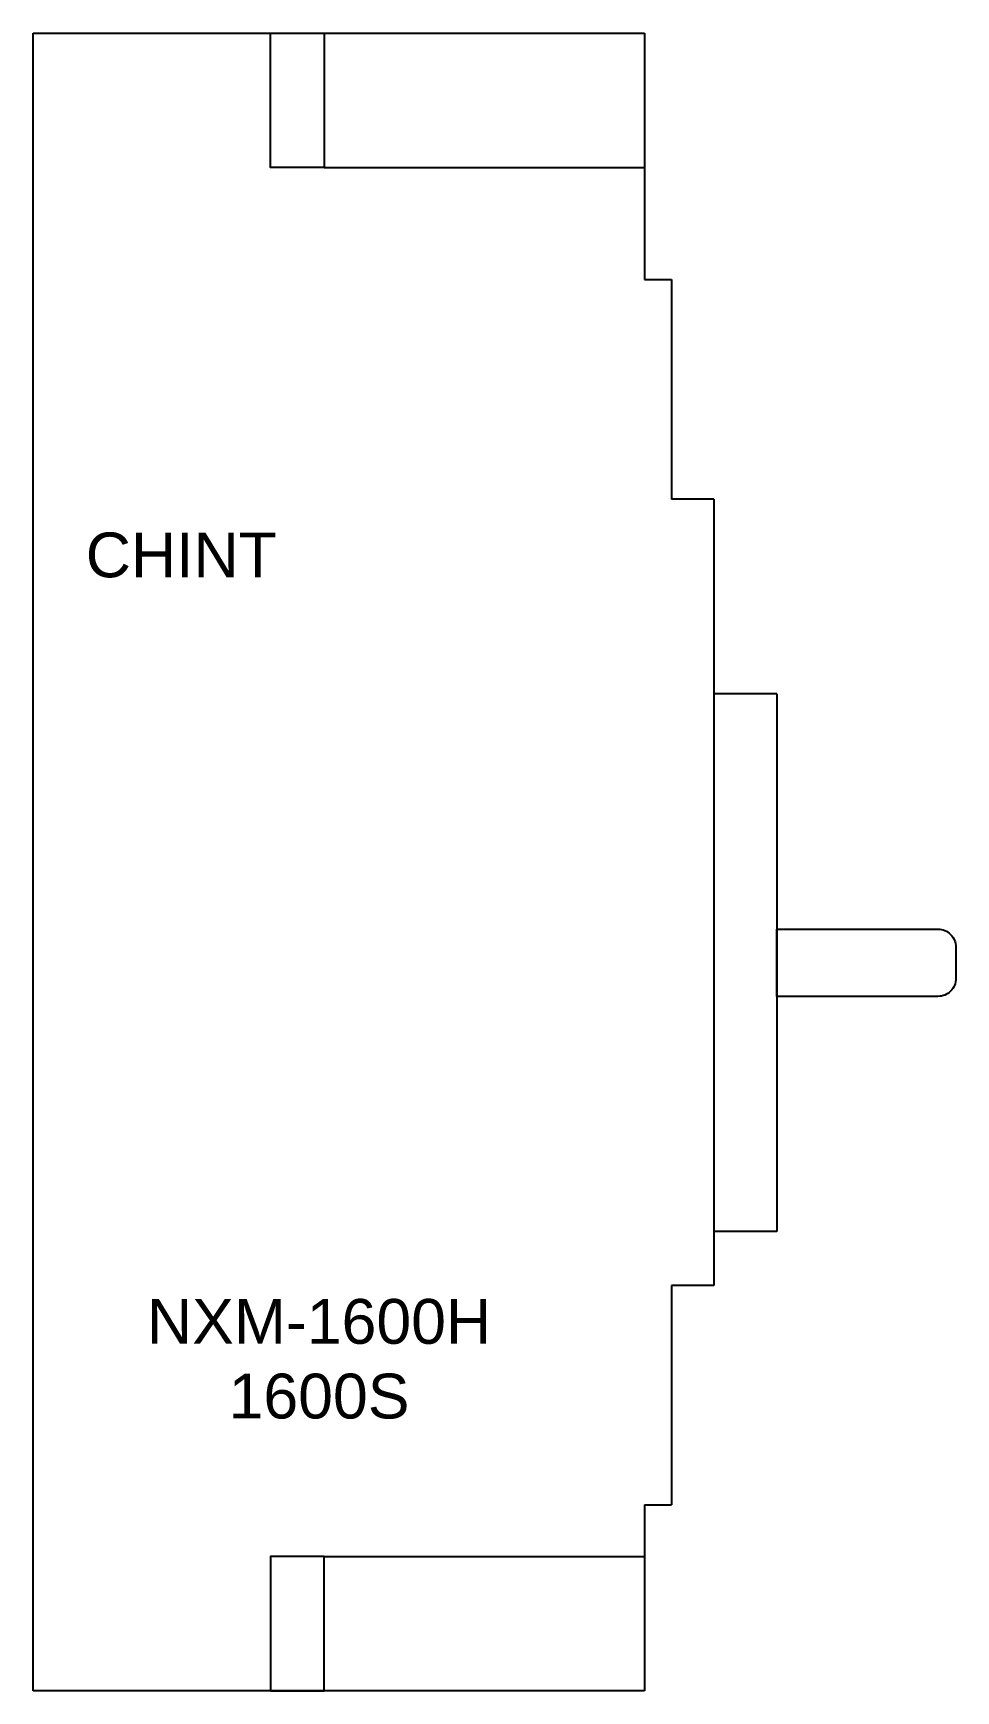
# Model space of a CAD drawing. Header units: inches. Extents: x 0 to 206, y 0 to 370.
import ezdxf

# ---------------------------------------------------------------- set-up
doc = ezdxf.new("R2010")
doc.units = ezdxf.units.IN
doc.styles.add('arial', font='arial.ttf')

# ---------------------------------------------------------------- blocks, each defined once
blk = doc.blocks.new('NXM-1600S-3')
at = {"color": 7}
for p, q in [((0, 370), (136.5, 370)), ((0, 0), (0, 370)), ((136.5, 370), (136.5, 315)), ((65, 340), (136.5, 340)), ((136.5, 315), (142.5, 315)), ((142.5, 315), (142.5, 266)), ((152, 266), (142.5, 266)), ((152, 266), (152, 90.5)), ((166, 222.5), (152, 222.5)), ((166, 222.5), (166, 102.5)), ((166, 102.5), (152, 102.5)), ((142.5, 90.5), (142.5, 41.5)), ((152, 90.5), (142.5, 90.5)), ((136.5, 41.5), (136.5, 0)), ((136.5, 41.5), (142.5, 41.5)), ((65, 30), (136.5, 30)), ((136.5, 0), (0, 0))]:
    blk.add_line(p, q, dxfattribs=at)
at = {"color": 1}
for points in [[(53, 370), (65, 370), (65, 340), (53, 340)], [(53, 0), (65, 0), (65, 30), (53, 30)]]:
    blk.add_lwpolyline(points, close=True, dxfattribs=at)
at = {"color": 7}
blk.add_lwpolyline([(166, 170), (202, 170, -0.414214), (206, 166), (206, 159, -0.414214), (202, 155), (166, 155)], format="xyb", close=True, dxfattribs=at)
at = {"color": 7, "char_height": 10, "attachment_point": 5, "style": 'arial'}
for s, insert, width in [('CHINT', (33.08, 253.47), 34.6373), ('NXM-1600H\\P1600S', (63.83, 74.06), 34.1373)]:
    blk.add_mtext(s, dxfattribs=dict(at, insert=insert, width=width))

msp = doc.modelspace()

# ---------------------------------------------------------------- block references
msp.add_blockref('NXM-1600S-3', (0, 0))

doc.saveas('drawing.dxf')
